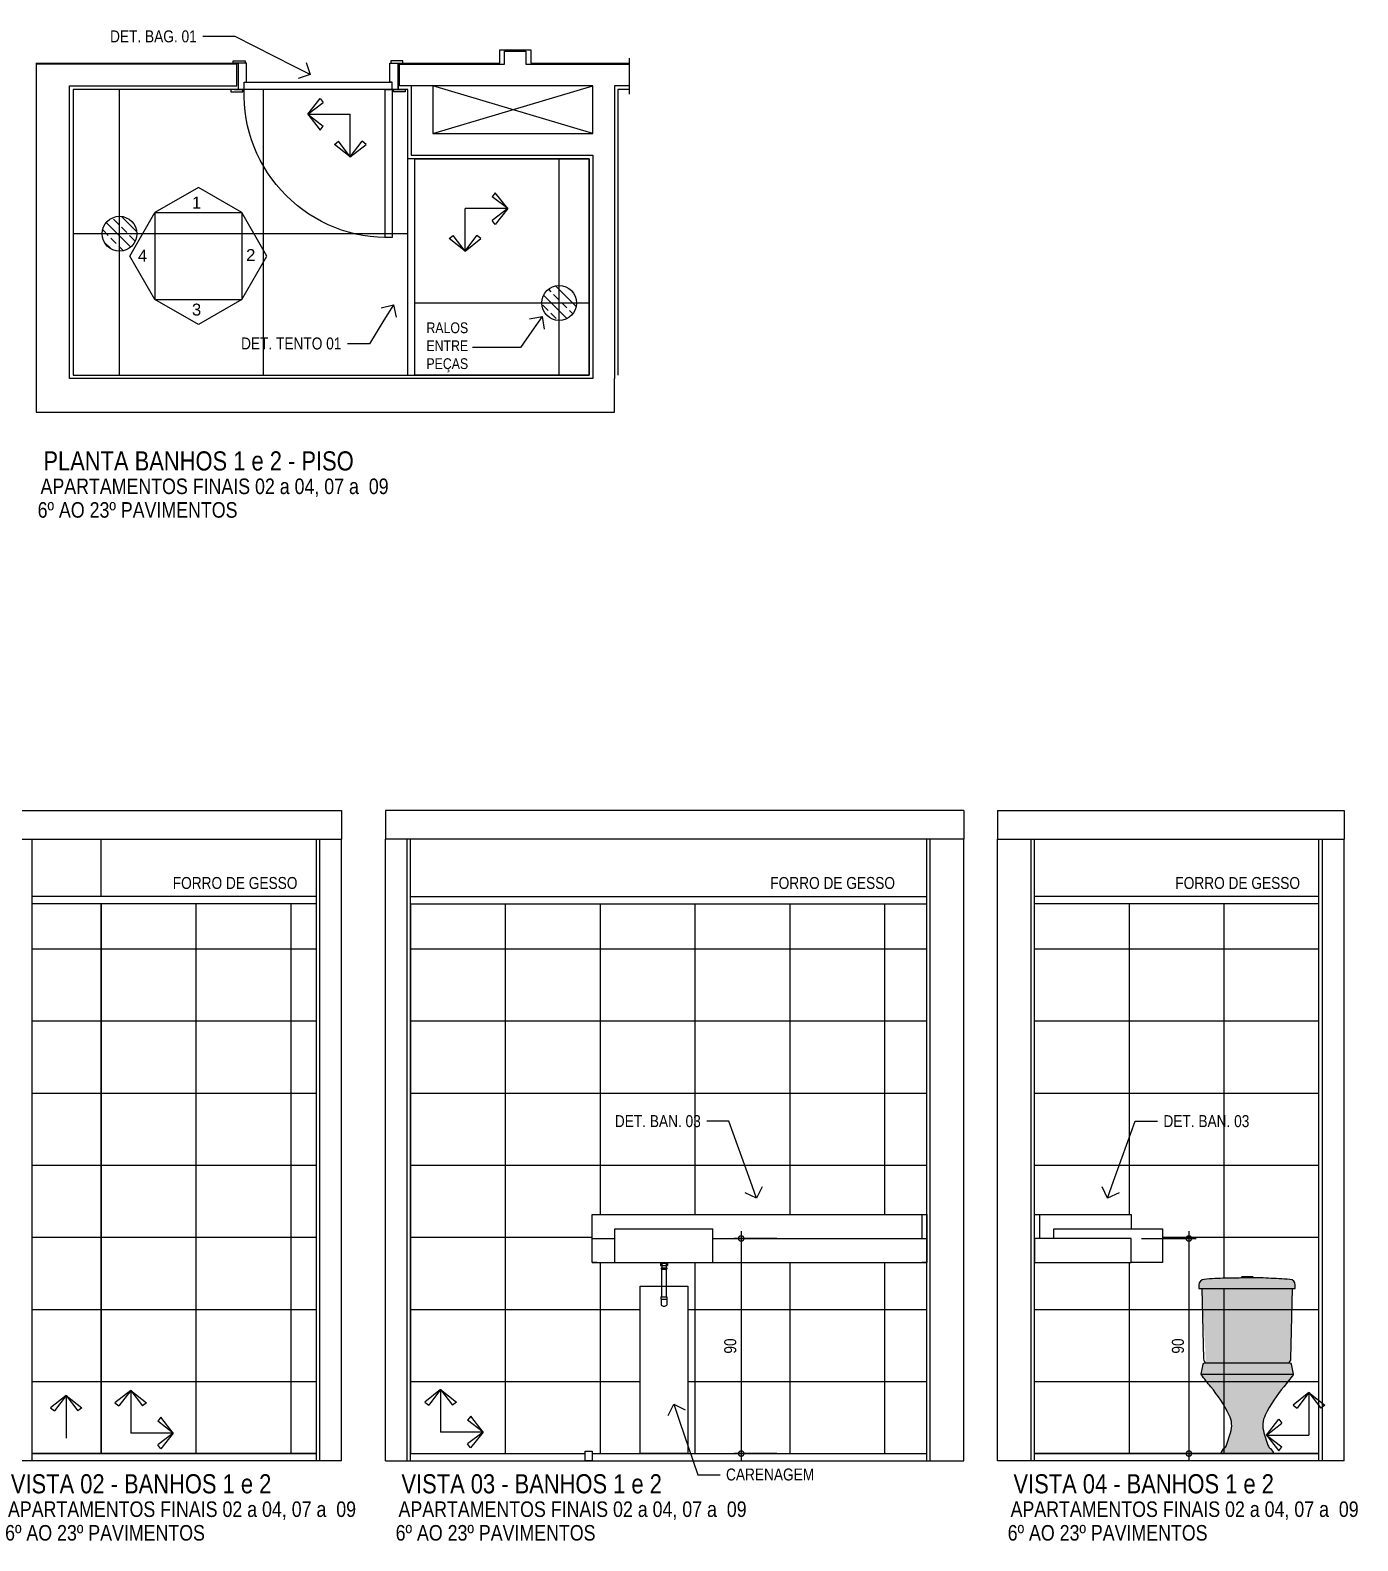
# Model space of a CAD drawing. Header units: metres. Extents: x 3 to 168, y -142 to 28.
# Drawn here: x 5.67 to 11.23, y -22.89 to -16.57 of the extents above; entities that cross this region are included whole.
import ezdxf
from ezdxf import colors
from ezdxf.entities.mleader import LeaderData, LeaderLine
from ezdxf.math import Vec2, Vec3

# ---------------------------------------------------------------- set-up
doc = ezdxf.new("R2010")
doc.units = ezdxf.units.M
doc.linetypes.add('DASHDOT', pattern=[1, 0.5, -0.25, 0, -0.25])
doc.linetypes.add('DASHEDX2', pattern=[1.5, 1, -0.5])
for name, color, linetype in [('AI-Marcenaria', 2, 'Continuous'), ('ARQ-ALV ACAB', 4, 'Continuous'), ('ARQ-ALV OSSO', 5, 'Continuous'), ('ARQ-AUX', 7, 'Continuous'), ('ARQ-AUX1', 1, 'Continuous'), ('ARQ-AUX2', 2, 'Continuous'), ('ARQ-CAX @ 1', 1, 'Continuous'), ('ARQ-CERÂMICA', 7, 'Continuous'), ('ARQ-DIM', 2, 'Continuous'), ('ARQ-PRJ', 7, 'DASHEDX2'), ('ARQ-SIM', 1, 'Continuous'), ('ARQ-TXT', 2, 'Continuous')]:
    doc.layers.add(name, color=color, linetype=linetype)
doc.styles.add('Adesa', font='ARIALN.TTF')
doc.styles.add('Arial', font='arial.ttf')
doc.dimstyles.new('ADESA 1-0025', dxfattribs={"dimtxt": 0.05, "dimasz": 0.045, "dimexe": 0.03, "dimexo": 0.04, "dimgap": 0.02, "dimtad": 1, "dimtoh": 1, "dimdec": 0, "dimlfac": 100, "dimzin": 4, "dimtxsty": 'Adesa', "dimblk": 'DOTSMALL', "dimcen": 1, "dimdle": 0.03, "dimclrd": 1, "dimclre": 1, "dimclrt": 256, "dimazin": 1, "dimtm": 1e-09, "dimtfac": 1, "dimtdec": 0, "dimtix": 1, "dimtmove": 2, "dimatfit": 0, "dimldrblk": 'DOTSMALL', "dimfxl": 0.8, "dimtvp": 2, "dimtolj": 1, "dimtzin": 0, "dimarcsym": 0})
pattern_1 = [(0, (5.96776, -22.52616), (0, 0.301625), [])]

# ---------------------------------------------------------------- blocks, each defined once
blk = doc.blocks.new('*U64')
for points in [[(-0.045, -0.03), (0.005, -0.03), (0.005, -0.04), (-0.045, -0.04)], [(0.665, -0.03), (0.615, -0.03), (0.615, -0.04), (0.665, -0.04)], [(-0.055, -0.16), (-0.005, -0.16), (-0.005, -0.15), (-0.055, -0.15)], [(0, -0.15), (0, -0.77), (0.03, -0.77), (0.03, -0.15)], [(0.675, -0.16), (0.625, -0.16), (0.625, -0.15), (0.675, -0.15)]]:
    blk.add_lwpolyline(points, close=True)
for points in [[(-0.04, -0.15), (0, -0.15), (0, -0.12), (0.01, -0.12), (0.01, -0.04), (-0.025, -0.04), (-0.025, -0.15)], [(0.66, -0.15), (0.62, -0.15), (0.62, -0.12), (0.61, -0.12), (0.61, -0.04), (0.645, -0.04), (0.645, -0.15)]]:
    blk.add_lwpolyline(points)
at = {"layer": 'ARQ-PRJ'}
blk.add_arc((0.0179, -0.1679), 0.6024, 268.29865, 1.70135, dxfattribs=at)
blk = doc.blocks.new('VISTA')
at = {"layer": 'ARQ-SIM'}
blk.add_lwpolyline([(-0.00525, -0.00909), (-0.00525, 0.00909), (0, 0)], close=True, dxfattribs=at)
at = {"layer": 'ARQ-SIM', "color": 5, "style": 'Adesa'}
blk.add_attdef('4', (-0.0019, -0.00135), '', height=0.0025, rotation=90, dxfattribs=at)
blk = doc.blocks.new('_Open90')
at = {"color": 0, "linetype": 'ByBlock', "lineweight": -2}
for p, q in [((0, 0), (-1, 0)), ((-0.5, 0.5), (0, 0)), ((0, 0), (-0.5, -0.5))]:
    blk.add_line(p, q, dxfattribs=at)
blk = doc.blocks.new('CP929_e')
h = blk.add_hatch(color=255)
h.dxf.hatch_style = 1
edge = h.paths.add_edge_path()
edge.add_line((-0.2008, 0.6911), (0.2008, 0.6911))
edge.add_line((0.2008, 0.6911), (0.2007, 0.706))
edge.add_arc((0.1775, 0.7059), 0.0232, 0.37381, 87.22967)
edge.add_arc((0.8026, 13.6236), 12.9097, 266.83094, 267.22967, ccw=False)
edge.add_arc((0.0251, -0.4194), 1.1548, 86.83094, 91.20233)
edge.add_arc((-0.2136, 10.9563), 10.2234, 270.68894, 271.20233, ccw=False)
edge.add_arc((-0.0771, -0.395), 1.1287, 90.68894, 95.2506)
edge.add_arc((-0.1791, 0.7056), 0.0234, 93.36347, 179.03178)
edge.add_line((-0.2025, 0.706), (-0.2026, 0.6928))
edge.add_line((-0.2026, 0.6928), (-0.2026, 0.6911))
edge.add_line((-0.2026, 0.6911), (-0.2008, 0.6911))
h = blk.add_hatch(color=255)
h.dxf.hatch_style = 1
h.paths.add_polyline_path([(0.19, 0.6911), (-0.19, 0.6911), (-0.183, 0.3966, 0.27163), (-0.1728, 0.38), (0.1728, 0.38, 0.27163), (0.183, 0.3966)])
edge = h.paths.add_edge_path()
edge.add_arc((0.1762, 0.3722), 0.0079, 11.58741, 90, ccw=False)
edge.add_line((0.1839, 0.3737), (0.1925, 0.3322))
edge.add_arc((0.19, 0.3317), 0.00247, -35.4858, 11.58741, ccw=False)
edge.add_arc((-0.451, 0.7887), 0.7897, 319.89583, 324.51388, ccw=False)
edge.add_arc((0.6061, -0.1016), 0.5923, 139.89614, 153.63505)
edge.add_arc((0.1638, 0.1176), 0.0987, 153.63507, 197.83963)
edge.add_line((0.0699, 0.0874), (0.0868, 0.0348))
edge.add_arc((0.1103, 0.0423), 0.0247, 197.84053, 235.7698)
edge.add_arc((0.0909, 0.0138), 0.00987, 34.0222, 55.76888, ccw=False)
edge.add_line((0.099, 0.0193), (0.1079, 0.0062))
edge.add_arc((0.1046, 0.0039), 0.00395, -90, 34.0313, ccw=False)
edge.add_line((0.1046, 0), (-0.1046, 0))
edge.add_arc((-0.1046, 0.0039), 0.00395, 145.96868, 270, ccw=False)
edge.add_line((-0.1079, 0.0062), (-0.099, 0.0193))
edge.add_arc((-0.0909, 0.0138), 0.00987, 124.22894, 145.97562, ccw=False)
edge.add_arc((-0.1103, 0.0423), 0.0247, 304.23111, 342.16038)
edge.add_line((-0.0868, 0.0348), (-0.0699, 0.0874))
edge.add_arc((-0.1638, 0.1176), 0.0987, 342.16044, 386.36499)
edge.add_arc((-0.6061, -0.1016), 0.5923, 26.36501, 40.10392)
edge.add_arc((0.451, 0.7887), 0.7897, 215.48579, 220.10384, ccw=False)
edge.add_arc((-0.19, 0.3317), 0.00247, 168.41164, 215.48486, ccw=False)
edge.add_line((-0.1925, 0.3322), (-0.1839, 0.3737))
edge.add_arc((-0.1762, 0.3722), 0.0079, 90, 168.41258, ccw=False)
edge.add_line((-0.1762, 0.38), (0.1762, 0.38))
edge = h.paths.add_edge_path()
edge.add_line((-0.19, 0.6911), (-0.183, 0.3966))
edge.add_arc((-0.1638, 0.3971), 0.0192, 181.31394, 242.15362)
edge = h.paths.add_edge_path()
edge.add_arc((-0.0018, -1.831), 2.5662, 89.96087, 93.97274)
edge.add_arc((-0.1782, 0.7056), 0.0234, 93.36347, 179.03178)
edge.add_line((-0.2016, 0.706), (-0.2017, 0.6928))
edge.add_arc((-0.1999, 0.6928), 0.00174, 180.28545, 270.64961)
edge.add_line((-0.1999, 0.6911), (-0.1971, 0.6911))
edge.add_line((-0.1971, 0.6911), (0.1971, 0.6911))
edge.add_line((0.1971, 0.6911), (0.1999, 0.6911))
edge.add_arc((0.1999, 0.6928), 0.00174, 269.3504, 359.71454)
edge.add_line((0.2017, 0.6928), (0.2016, 0.706))
edge.add_arc((0.1782, 0.7056), 0.0234, 0.96759, 86.6359)
edge.add_arc((0.0018, -1.8311), 2.5662, 86.02734, 90.03922)
for points in [[(-0.2008, 0.6911), (0.2008, 0.6911), (0.2007, 0.706, 0.398231), (0.1787, 0.729, -0.00174), (0.0889, 0.7337, 0.019076), (0.0009, 0.7352, -0.00224), (-0.0907, 0.7337, 0.019907), (-0.1804, 0.729, 0.39224), (-0.2025, 0.706), (-0.2026, 0.6928), (-0.2026, 0.6911)], [(0.1762, 0.38, -0.356146), (0.1839, 0.3737), (0.1925, 0.3322, -0.208334), (0.1921, 0.3302, -0.020153), (0.1531, 0.2799, 0.060019), (0.0754, 0.1614, 0.195307), (0.0699, 0.0874), (0.0868, 0.0348, 0.167025), (0.0964, 0.0219, -0.095174), (0.099, 0.0193), (0.1079, 0.0062, -0.601047), (0.1046, 0), (-0.1046, 0, -0.601047), (-0.1079, 0.0062), (-0.099, 0.0193, -0.095174), (-0.0964, 0.0219, 0.167025), (-0.0868, 0.0348), (-0.0699, 0.0874, 0.195307), (-0.0754, 0.1614, 0.060019), (-0.1531, 0.2799, -0.020153), (-0.1921, 0.3302, -0.208334), (-0.1925, 0.3322), (-0.1839, 0.3737, -0.356146), (-0.1762, 0.38)]]:
    blk.add_lwpolyline(points, format="xyb", close=True)
at = {"ltscale": 0.016708}
blk.add_lwpolyline([(-0.0237, 0.7353), (-0.0237, 0.7386, -0.407176), (-0.0218, 0.7406, -0.006022), (0, 0.7409, -0.006022), (0.0218, 0.7406, -0.407176), (0.0237, 0.7386), (0.0237, 0.7352)], format="xyb", dxfattribs=at)
for points in [[(-0.19, 0.6911), (-0.183, 0.3966, 0.27188), (-0.1728, 0.38)], [(0.1728, 0.38, 0.27188), (0.183, 0.3966), (0.19, 0.6911)]]:
    blk.add_lwpolyline(points, format="xyb")
for points in [[(-0.19, 0.6911), (0.19, 0.6911)], [(-0.19, 0.3317), (0.19, 0.3317)]]:
    blk.add_lwpolyline(points)
at = {"linetype": 'DASHDOT', "ltscale": 6.24726e-05}
blk.add_lwpolyline([(0.0866, 0.1829), (0.0866, 0.1829)], dxfattribs=at)
blk = doc.blocks.new('Seta para pag.piso')
for p, q in [((0, 0.1126), (-0.0418, 0.0796)), ((0, 0.1126), (-0.0312, 0.0715)), ((0, 0.1126), (0, 0)), ((0, 0.1126), (0.0418, 0.0795)), ((0, 0.1126), (0.0312, 0.0715)), ((-0.1126, 0), (-0.0795, 0.0418)), ((-0.0795, 0.0418), (-0.0715, 0.0312)), ((-0.0418, 0.0796), (-0.0312, 0.0715)), ((0.0418, 0.0795), (0.0312, 0.0715)), ((-0.1126, 0), (-0.0715, 0.0312)), ((-0.1126, 0), (0, 0)), ((-0.1126, 0), (-0.0796, -0.0418)), ((-0.1126, 0), (-0.0715, -0.0312)), ((-0.0796, -0.0418), (-0.0715, -0.0312))]:
    blk.add_line(p, q)
blk = doc.blocks.new('_DotSmall')
at = {"color": 0, "linetype": 'ByBlock', "const_width": 0.5}
blk.add_lwpolyline([(-0.0625, 0, 1), (0.0625, 0, 1)], format="xyb", close=True, dxfattribs=at)
blk = doc.blocks.new('*D597')
at = {"layer": 'ARQ-DIM', "color": 1, "lineweight": -2, "transparency": 16777216}
for p, q in [((8.6458, -21.5962), (8.6458, -22.5562)), ((8.7948, -21.6262), (8.6158, -21.6262)), ((8.7948, -22.5262), (8.6158, -22.5262))]:
    blk.add_line(p, q, dxfattribs=at)
at = {"layer": 'Defpoints', "color": 0, "transparency": 16777216}
for p in [(8.8348, -21.6262), (8.6458, -22.5262), (8.8348, -22.5262)]:
    blk.add_point(p, dxfattribs=at)
at = {"layer": 'ARQ-DIM', "color": 1, "lineweight": -2, "transparency": 16777216, "xscale": 0.045, "yscale": 0.045, "zscale": 0.045}
for p, rotation in [((8.6458, -21.6262), 90), ((8.6458, -22.5262), 270)]:
    blk.add_blockref('_DotSmall', p, dxfattribs=dict(at, rotation=rotation))
at = {"layer": 'ARQ-DIM', "transparency": 16777216, "insert": (8.6003, -22.0762), "char_height": 0.05, "attachment_point": 5, "rotation": 90, "style": 'Adesa'}
blk.add_mtext('\\A1;90', dxfattribs=at)
blk = doc.blocks.new('*D598')
at = {"layer": 'ARQ-DIM', "color": 1, "lineweight": -2, "transparency": 16777216}
for p, q in [((10.5194, -21.5962), (10.5194, -22.5562)), ((10.3212, -21.6262), (10.5494, -21.6262)), ((10.3212, -22.5262), (10.5494, -22.5262))]:
    blk.add_line(p, q, dxfattribs=at)
at = {"layer": 'Defpoints', "color": 0, "transparency": 16777216}
for p in [(10.2812, -21.6262), (10.2812, -22.5262), (10.5194, -22.5262)]:
    blk.add_point(p, dxfattribs=at)
at = {"layer": 'ARQ-DIM', "color": 1, "lineweight": -2, "transparency": 16777216, "xscale": 0.045, "yscale": 0.045, "zscale": 0.045}
for p, rotation in [((10.5194, -21.6262), 90), ((10.5194, -22.5262), 270)]:
    blk.add_blockref('_DotSmall', p, dxfattribs=dict(at, rotation=rotation))
at = {"layer": 'ARQ-DIM', "transparency": 16777216, "insert": (10.4738, -22.0762), "char_height": 0.05, "attachment_point": 5, "rotation": 90, "style": 'Adesa'}
blk.add_mtext('\\A1;90', dxfattribs=at)
blk = doc.blocks.new('A$C6d6dbca2')
for p, q in [((0.0661, 0.1781), (0, 0.1259)), ((0.0661, 0.1781), (0.0168, 0.1131)), ((0.0661, 0.1781), (0.0661, 0)), ((0.0661, 0.1781), (0.1323, 0.1259)), ((0.0661, 0.1781), (0.1155, 0.1132)), ((0, 0.1259), (0.0168, 0.1131)), ((0.1323, 0.1259), (0.1155, 0.1132))]:
    blk.add_line(p, q)
blk = doc.blocks.new('PL RALO')
at = {"layer": 'ARQ-AUX2'}
h = blk.add_hatch(dxfattribs=at)
h.set_pattern_fill('BRASS', color=8, scale=0.01, angle=315)
h.set_pattern_definition([(315, (-278.116365, 1040.018154), (0.0449012806, 0.0449012806), []), (315, (-278.093914, 1040.040605), (0.0449012806, 0.0449012806), [0.03175, -0.015875])])
edge = h.paths.add_edge_path()
edge.add_arc((0, 0), 0.0729, 270, 630)
blk.add_circle((0, 0), 0.0729, dxfattribs=at)
blk = doc.blocks.new('AREAS MOLHADAS')
at = {"layer": 'ARQ-CERÂMICA'}
h = blk.add_hatch(dxfattribs=at)
h.set_pattern_fill('NET', color=256, scale=0.19)
h.set_pattern_definition([(0, (7.25016, -16.81896), (0, 0.60325), []), (90, (7.25016, -16.81896), (-0.60325, 4e-17), [])])
h.paths.add_polyline_path([(7.2502, -16.819), (5.8501, -16.819), (5.8501, -18.014), (7.2502, -18.014)])
h = blk.add_hatch(dxfattribs=at)
h.set_pattern_fill('NET', color=256, scale=0.19)
h.set_pattern_definition([(0, (7.28016, -17.10895), (0, 0.60325), []), (90, (7.28016, -17.10895), (-0.60325, 4e-17), [])])
h.paths.add_polyline_path([(7.2802, -17.1089), (8.0102, -17.1089), (8.0102, -18.014), (7.2802, -18.014)])
h = blk.add_hatch(dxfattribs=at)
h.set_pattern_fill('LINE', color=256, scale=0.095)
h.set_pattern_definition(pattern_1)
h.paths.add_polyline_path([(5.9678, -20.2262), (5.6778, -20.2262), (5.6778, -22.5262), (5.9678, -22.5262)])
h = blk.add_hatch(dxfattribs=at)
h.set_pattern_fill('LINE', color=256, scale=0.095)
h.set_pattern_definition(pattern_1)
h.paths.add_polyline_path([(6.8678, -20.2262), (5.9678, -20.2262), (5.9678, -22.5262), (6.8678, -22.5262)])
h = blk.add_hatch(dxfattribs=at)
h.set_pattern_fill('LINE', color=256, scale=0.125, angle=90)
h.set_pattern_definition([(90, (5.96776, -22.52616), (-0.396875, 2e-17), [])])
h.paths.add_polyline_path([(6.8678, -20.2262), (5.9678, -20.2262), (5.9678, -22.5262), (6.8678, -22.5262)])
h = blk.add_hatch(dxfattribs=at)
h.set_pattern_fill('LINE', color=256, scale=0.095)
h.set_pattern_definition([(0, (7.26228, -22.52616), (0, 0.301625), [])])
h.paths.add_polyline_path([(9.4223, -20.2262), (7.2623, -20.2262), (7.2623, -22.5262), (7.9923, -22.5262), (7.9923, -22.5162), (8.0223, -22.5162), (8.0223, -22.5262), (8.2223, -22.5262), (8.2223, -21.8262), (8.3124, -21.8262), (8.3124, -21.7553), (8.3106, -21.7553), (8.3106, -21.749), (8.3141, -21.7388), (8.3078, -21.7388), (8.3078, -21.7262), (8.0223, -21.7262), (8.0223, -21.5262), (8.0423, -21.5262), (9.4223, -21.5262)])
h.paths.add_polyline_path([(9.4223, -21.7262), (9.4023, -21.7262), (8.338, -21.7262), (8.338, -21.7388), (8.3316, -21.7388), (8.3316, -21.749), (8.3342, -21.749), (8.3342, -21.7553), (8.3325, -21.7553), (8.3325, -21.8262), (8.4223, -21.8262), (8.4223, -22.4915), (8.4341, -22.5262), (9.4223, -22.5262)], flags=17)
h.paths.add_polyline_path([(8.1072, -21.1876), (8.4919, -21.1876), (8.4919, -21.0835), (8.1072, -21.0835)], flags=24)
h.paths.add_polyline_path([(8.6521, -22.1202), (8.6521, -22.0315), (8.548, -22.0315), (8.548, -22.1202)], flags=24)
h = blk.add_hatch(dxfattribs=at)
h.set_pattern_fill('LINE', color=256, scale=0.125, angle=90)
h.set_pattern_definition([(90, (7.2623, -22.52616), (-0.396875, 2e-17), [])])
h.paths.add_polyline_path([(9.4223, -20.2262), (7.2623, -20.2262), (7.2623, -22.5262), (7.9923, -22.5262), (7.9923, -22.5162), (8.0223, -22.5162), (8.0223, -22.5262), (8.2223, -22.5262), (8.2223, -21.8262), (8.3124, -21.8262), (8.3124, -21.7553), (8.3106, -21.7553), (8.3106, -21.749), (8.3141, -21.7388), (8.3078, -21.7388), (8.3078, -21.7262), (8.0223, -21.7262), (8.0223, -21.5262), (8.0423, -21.5262), (9.4223, -21.5262)])
h.paths.add_polyline_path([(9.4223, -21.7262), (9.4023, -21.7262), (8.338, -21.7262), (8.338, -21.7388), (8.3316, -21.7388), (8.3316, -21.749), (8.3342, -21.749), (8.3342, -21.7553), (8.3325, -21.7553), (8.3325, -21.8262), (8.4223, -21.8262), (8.4223, -22.4915), (8.4341, -22.5262), (9.4223, -22.5262)], flags=17)
h.paths.add_polyline_path([(8.1072, -21.1876), (8.4919, -21.1876), (8.4919, -21.0835), (8.1072, -21.0835)], flags=24)
h.paths.add_polyline_path([(8.6521, -22.1202), (8.6521, -22.0315), (8.548, -22.0315), (8.548, -22.1202)], flags=24)
h = blk.add_hatch(dxfattribs=at)
h.set_pattern_fill('LINE', color=256, scale=0.095)
h.set_pattern_definition([(0, (11.06367, -22.52616), (0, 0.301625), [])])
h.paths.add_polyline_path([(11.0637, -20.2262), (9.8737, -20.2262), (9.8737, -21.5262), (9.8937, -21.5262), (10.2785, -21.5262), (10.2785, -21.5862), (10.4085, -21.5862), (10.4085, -21.7262), (10.2785, -21.7262), (10.2785, -21.7262), (9.8737, -21.7262), (9.8737, -22.5262), (11.0637, -22.5262)])
h.paths.add_polyline_path([(10.6729, -21.7925, 0.001639), (10.74, -21.7915), (10.74, -21.7856, -0.006555), (10.7637, -21.7853, -0.006555), (10.7874, -21.7856), (10.7874, -21.7907, -0.014135), (10.8526, -21.7925, 0.00174), (10.9423, -21.7971, -0.398231), (10.9644, -21.8201), (10.9645, -21.8351), (10.5629, -21.8351), (10.5611, -21.8351), (10.5612, -21.8206, -0.388381), (10.5824, -21.7972, -0.020081)], flags=16)
h.paths.add_polyline_path([(10.5256, -22.1202), (10.5256, -22.0315), (10.4215, -22.0315), (10.4215, -22.1202)], flags=24)
h.paths.add_polyline_path([(10.3961, -21.1876), (10.7808, -21.1876), (10.7808, -21.0835), (10.3961, -21.0835)], flags=24)
h = blk.add_hatch(dxfattribs=at)
h.set_pattern_fill('LINE', color=256, scale=0.125, angle=90)
h.set_pattern_definition([(90, (11.06367, -22.52616), (-0.396875, 2e-17), [])])
h.paths.add_polyline_path([(11.0637, -20.2262), (9.8737, -20.2262), (9.8737, -21.5262), (9.8937, -21.5262), (10.2785, -21.5262), (10.2785, -21.5862), (10.4085, -21.5862), (10.4085, -21.7262), (10.2785, -21.7262), (10.2785, -21.7262), (9.8737, -21.7262), (9.8737, -22.5262), (11.0637, -22.5262)])
h.paths.add_polyline_path([(10.6729, -21.7925, 0.001639), (10.74, -21.7915), (10.74, -21.7856, -0.006555), (10.7637, -21.7853, -0.006555), (10.7874, -21.7856), (10.7874, -21.7907, -0.014135), (10.8526, -21.7925, 0.00174), (10.9423, -21.7971, -0.398231), (10.9644, -21.8201), (10.9645, -21.8351), (10.5629, -21.8351), (10.5611, -21.8351), (10.5612, -21.8206, -0.388381), (10.5824, -21.7972, -0.020081)], flags=16)
h.paths.add_polyline_path([(10.5256, -22.1202), (10.5256, -22.0315), (10.4215, -22.0315), (10.4215, -22.1202)], flags=24)
h.paths.add_polyline_path([(10.3961, -21.1876), (10.7808, -21.1876), (10.7808, -21.0835), (10.3961, -21.0835)], flags=24)
at = {"ltscale": 0.475}
blk.add_lwpolyline([(10.2785, -21.7212), (10.2785, -21.6262), (9.9591, -21.6262)], dxfattribs=at)
at = {"layer": 'AI-Marcenaria'}
blk.add_lwpolyline([(9.8737, -21.7262), (10.2785, -21.7262), (10.2785, -21.6262), (9.8737, -21.6262)], close=True, dxfattribs=at)
at = {"layer": 'ARQ-ALV ACAB'}
for p, q in [((7.6352, -16.709), (7.6352, -16.654)), ((7.6352, -16.654), (7.7652, -16.654)), ((7.7652, -16.654), (7.7652, -16.709)), ((7.2102, -16.819), (7.2102, -16.709)), ((7.2102, -16.709), (7.6352, -16.709)), ((7.7652, -16.709), (8.1789, -16.709)), ((7.2502, -16.819), (7.2102, -16.819)), ((7.2502, -17.1089), (7.2502, -16.819)), ((8.1789, -16.819), (8.1302, -16.819)), ((8.1302, -16.819), (8.1302, -18.014)), ((8.0102, -17.1089), (7.2502, -17.1089)), ((8.0102, -18.014), (8.0102, -17.1089)), ((7.2602, -18.014), (8.0102, -18.014)), ((5.6778, -22.5562), (5.6778, -19.9562)), ((6.8678, -22.5562), (6.8678, -19.9562)), ((7.2623, -22.5562), (7.2623, -19.9562)), ((9.4223, -22.5562), (9.4223, -19.9562)), ((9.8737, -22.5562), (9.8737, -19.9562)), ((11.0637, -22.5562), (11.0637, -19.9562)), ((6.8678, -22.5262), (5.6778, -22.5262)), ((7.2623, -22.5262), (7.9923, -22.5262)), ((8.0223, -22.5262), (9.4223, -22.5262)), ((11.0637, -22.5262), (9.8737, -22.5262))]:
    blk.add_line(p, q, dxfattribs=at)
blk.add_lwpolyline([(5.6945, -16.709), (5.7095, -16.709), (6.5402, -16.709), (6.5402, -16.819), (5.8501, -16.819), (5.8501, -18.014), (7.2602, -18.014)], dxfattribs=at)
blk.add_lwpolyline([(7.9923, -22.5162), (8.0223, -22.5162), (8.0223, -22.5562), (7.9923, -22.5562)], close=True, dxfattribs=at)
at = {"layer": 'ARQ-ALV OSSO'}
for p, q in [((6.8828, -22.5562), (6.8828, -19.9562)), ((6.9728, -22.5562), (6.9728, -19.9562)), ((7.1573, -22.5562), (7.1573, -19.9562)), ((7.2473, -22.5562), (7.2473, -19.9562)), ((9.4373, -22.5562), (9.4373, -19.9562)), ((9.5773, -22.5562), (9.5773, -19.9562)), ((9.7187, -22.5562), (9.7187, -19.9562)), ((9.8587, -22.5562), (9.8587, -19.9562)), ((11.0787, -22.5562), (11.0787, -19.9562)), ((11.1687, -22.5562), (11.1687, -19.9562)), ((6.9728, -22.5562), (5.5228, -22.5562)), ((7.1573, -22.5562), (9.5773, -22.5562)), ((11.1687, -22.5562), (9.7187, -22.5562))]:
    blk.add_line(p, q, dxfattribs=at)
for points in [[(8.0252, -16.804), (7.2152, -16.804), (7.2152, -16.714), (7.6552, -16.714), (7.6552, -16.659), (7.7452, -16.659), (7.7452, -16.714), (8.1789, -16.714)], [(5.8351, -16.714), (5.6951, -16.714), (5.6951, -18.029), (5.6951, -18.169), (8.1152, -18.169), (8.1152, -18.029)], [(8.0252, -18.029), (5.8351, -18.029), (5.8351, -16.804), (6.5352, -16.804), (6.5352, -16.714), (5.8502, -16.714), (5.8351, -16.714)], [(7.2652, -16.804), (7.2652, -17.094), (8.0252, -17.094), (8.0252, -18.029)], [(8.1789, -16.804), (8.1152, -16.804), (8.1152, -18.029)]]:
    blk.add_lwpolyline(points, dxfattribs=at)
blk.add_lwpolyline([(8.0252, -16.8039), (7.3552, -16.8039), (7.3552, -17.004), (8.0252, -17.004)], close=True, dxfattribs=at)
at = {"layer": 'ARQ-AUX'}
blk.add_lwpolyline([(8.1789, -16.8386), (8.1789, -16.6886)], dxfattribs=at)
at = {"layer": 'ARQ-AUX1'}
for p, q in [((6.8678, -20.1962), (5.6778, -20.1962)), ((7.2623, -20.1962), (9.4223, -20.1962)), ((11.0637, -20.1962), (9.8737, -20.1962)), ((6.8678, -20.2262), (5.6778, -20.2262)), ((7.2623, -20.2262), (9.4223, -20.2262)), ((11.0637, -20.2262), (9.8737, -20.2262))]:
    blk.add_line(p, q, dxfattribs=at)
for points in [[(6.5652, -16.789), (7.1852, -16.789)], [(7.1852, -16.819), (6.5652, -16.819)], [(7.2502, -18.014), (7.2502, -17.1089)], [(7.2802, -18.014), (7.2802, -17.1089)]]:
    blk.add_lwpolyline(points, dxfattribs=at)
blk.add_lwpolyline([(8.2223, -21.8262), (8.4223, -21.8262), (8.4223, -22.5262), (8.2223, -22.5262)], close=True, dxfattribs=at)
at = {"layer": 'ARQ-AUX2'}
for p, q in [((5.5228, -19.8362), (6.9728, -19.8362)), ((9.5773, -19.8362), (7.1573, -19.8362)), ((9.7187, -19.8362), (11.1687, -19.8362)), ((5.5228, -19.9562), (6.9728, -19.9562)), ((5.9678, -20.1962), (5.9678, -19.9562)), ((9.5773, -19.9562), (7.1573, -19.9562)), ((9.7187, -19.9562), (11.1687, -19.9562)), ((5.9678, -22.5262), (5.9678, -20.2262)), ((8.0223, -21.5262), (9.4223, -21.5262)), ((8.0223, -21.7262), (8.0223, -21.5262)), ((8.0223, -21.5262), (8.0423, -21.5262)), ((9.4023, -21.5262), (9.4023, -21.6262)), ((8.1173, -21.5862), (8.5273, -21.5862)), ((8.1173, -21.7262), (8.1173, -21.5862)), ((8.5273, -21.7262), (8.5273, -21.5862)), ((8.0223, -21.6262), (8.1173, -21.6262)), ((8.5273, -21.6262), (9.4223, -21.6262)), ((8.0223, -21.7262), (9.4223, -21.7262)), ((8.0423, -21.7262), (8.0223, -21.7262)), ((8.3078, -21.7293), (8.338, -21.7293)), ((8.3078, -21.7293), (8.3078, -21.7388)), ((8.3078, -21.7388), (8.338, -21.7388)), ((8.3091, -21.7262), (8.3091, -21.7293)), ((8.3141, -21.7293), (8.3141, -21.7388)), ((8.3141, -21.7388), (8.3141, -21.749)), ((8.3316, -21.7293), (8.3316, -21.7388)), ((8.3316, -21.7388), (8.3316, -21.7494)), ((8.3365, -21.7262), (8.3365, -21.7293)), ((8.338, -21.7293), (8.338, -21.7388)), ((8.3106, -21.749), (8.3106, -21.7553)), ((8.3106, -21.749), (8.3342, -21.749)), ((8.3106, -21.7553), (8.3342, -21.7553)), ((8.3124, -21.7553), (8.3124, -21.8705)), ((8.3325, -21.7553), (8.3325, -21.8705)), ((8.3342, -21.749), (8.3342, -21.7553)), ((8.3097, -21.8705), (8.3097, -21.88)), ((8.3097, -21.8705), (8.3349, -21.8705)), ((8.3097, -21.88), (8.3349, -21.88)), ((8.311, -21.88), (8.311, -21.9048)), ((8.334, -21.88), (8.334, -21.9048)), ((8.3349, -21.8705), (8.3349, -21.88))]:
    blk.add_line(p, q, dxfattribs=at)
for points in [[(6.9728, -19.8362), (6.9728, -19.9562)], [(7.1573, -19.8362), (7.1573, -19.9562)], [(9.5773, -19.8362), (9.5773, -19.9562)], [(9.7187, -19.8362), (9.7187, -19.9562)], [(11.1687, -19.8362), (11.1687, -19.9562)], [(9.4023, -21.5262), (9.4223, -21.5262), (9.4223, -21.7262), (9.4023, -21.7262)], [(10.1785, -21.6262), (10.1785, -21.6262), (9.8737, -21.6262), (9.8737, -21.5262), (9.997, -21.5262)], [(9.8937, -21.5262), (10.2785, -21.5262), (10.2785, -21.5862)], [(9.9591, -21.6262), (9.9537, -21.6262), (9.9537, -21.5862), (10.4085, -21.5862), (10.4085, -21.7262), (10.2785, -21.7262)]]:
    blk.add_lwpolyline(points, dxfattribs=at)
blk.add_lwpolyline([(9.8737, -21.5262), (9.8937, -21.5262), (9.8937, -21.6262), (9.8737, -21.6262)], close=True, dxfattribs=at)
blk.add_arc((8.3225, -21.8933), 0.0163, 225, 315, dxfattribs=at)
at = {"layer": 'ARQ-CERÂMICA'}
for points in [[(7.2502, -16.819), (5.8501, -16.819), (5.8501, -18.014), (7.2502, -18.014)], [(7.2802, -17.1089), (8.0102, -17.1089), (8.0102, -18.014), (7.2802, -18.014)]]:
    blk.add_lwpolyline(points, close=True, dxfattribs=at)
at = {"layer": 'ARQ-SIM'}
for points in [[(8.0252, -17.004), (7.3552, -16.8039)], [(7.3552, -17.004), (8.0252, -16.8039)]]:
    blk.add_lwpolyline(points, dxfattribs=at)
at = {"layer": 'ARQ-AUX2'}
blk.add_blockref('CP929_e', (10.7637, -22.5262), dxfattribs=at)
at = {"layer": 'ARQ-CAX @ 1', "xscale": -1}
blk.add_blockref('*U64', (7.1852, -16.669), dxfattribs=at)
at = {"layer": 'ARQ-CERÂMICA', "yscale": 1.58230973583663, "zscale": 1.58230973583663}
for p, xscale, rotation in [((7.0099, -16.923), -1.58230973583663, 180), ((7.4904, -17.3174), 1.58230973583663, 180), ((6.0911, -22.4401), 1.58230973583663, 270), ((7.3877, -22.4364), 1.58230973583663, 270), ((11.0218, -22.4489), -1.58230973583663, 90)]:
    blk.add_blockref('Seta para pag.piso', p, dxfattribs=dict(at, xscale=xscale, rotation=rotation))
at = {"layer": 'ARQ-CERÂMICA'}
for name, p in [('PL RALO', (6.0441, -17.4227)), ('PL RALO', (7.8839, -17.7123)), ('A$C6d6dbca2', (5.7547, -22.461))]:
    blk.add_blockref(name, p, dxfattribs=at)
at = {"layer": 'ARQ-SIM', "ltscale": 0.03}
ref = blk.add_blockref('VISTA', (6.3741, -17.2294), dxfattribs=dict(at, xscale=-20.00000000011565, yscale=20.00000000011565, zscale=20.00000000011565, rotation=270))
ref.add_attrib('4', '1', (6.3471, -17.3173), dxfattribs={"color": 3, "height": 0.05, "style": 'Arial'})
ref = blk.add_blockref('VISTA', (6.0873, -17.5162), dxfattribs=dict(at, xscale=20.00000000011565, yscale=20.00000000011565, zscale=20.00000000011565, rotation=180))
ref.add_attrib('4', '4', (6.1212, -17.5392), dxfattribs={"color": 3, "height": 0.05, "style": 'Arial'})
ref = blk.add_blockref('VISTA', (6.661, -17.5162), dxfattribs=dict(at, xscale=-20.00000000011565, yscale=20.00000000011565, zscale=20.00000000011565, rotation=180))
ref.add_attrib('4', '2', (6.5738, -17.5368), dxfattribs={"color": 3, "height": 0.05, "style": 'Arial'})
ref = blk.add_blockref('VISTA', (6.3741, -17.8031), dxfattribs=dict(at, xscale=20.00000000011565, yscale=20.00000000011565, zscale=20.00000000011565, rotation=270))
ref.add_attrib('4', '3', (6.3471, -17.7651), dxfattribs={"color": 3, "height": 0.05, "style": 'Arial'})
at = {"layer": 'ARQ-TXT', "ltscale": 0.5, "style": 'Adesa'}
for s, p in [('PLANTA BANHOS 1 e 2 - PISO', (5.7256, -18.4131)), ('VISTA 02 - BANHOS 1 e 2', (5.5894, -22.6925)), ('VISTA 03 - BANHOS 1 e 2', (7.2239, -22.6925)), ('VISTA 04 - BANHOS 1 e 2', (9.7853, -22.6925))]:
    blk.add_text(s, height=0.08, dxfattribs=at).set_placement(p)
at = {"layer": 'ARQ-TXT', "style": 'Adesa'}
for s, height, p in [('APARTAMENTOS FINAIS 02 a 04, 07 a  09', 0.065, (5.7135, -18.5119, 108.9697)), ('6º AO 23º PAVIMENTOS', 0.065, (5.7014, -18.6107, 217.9394)), ('FORRO DE GESSO', 0.05, (6.2668, -20.1639, 108.9697)), ('FORRO DE GESSO', 0.05, (8.7675, -20.1639, 108.9697)), ('FORRO DE GESSO', 0.05, (10.4627, -20.1639, 108.9697)), ('APARTAMENTOS FINAIS 02 a 04, 07 a  09', 0.065, (5.5773, -22.7913, 108.9697)), ('APARTAMENTOS FINAIS 02 a 04, 07 a  09', 0.065, (7.2118, -22.7913, 108.9697)), ('APARTAMENTOS FINAIS 02 a 04, 07 a  09', 0.065, (9.7732, -22.7913, 108.9697)), ('6º AO 23º PAVIMENTOS', 0.065, (5.5652, -22.8901, 217.9394)), ('6º AO 23º PAVIMENTOS', 0.065, (7.1997, -22.8901, 217.9394)), ('6º AO 23º PAVIMENTOS', 0.065, (9.7611, -22.8901, 217.9394))]:
    blk.add_text(s, height=height, dxfattribs=at).set_placement(p)
at = {"layer": 'ARQ-DIM'}
for base, p1, p2, picture, middle in [((8.6458, -22.5262), (8.8348, -21.6262), (8.8348, -22.5262), '*D597', (8.6003, -22.0762)), ((10.5194, -22.5262), (10.2812, -21.6262), (10.2812, -22.5262), '*D598', (10.4738, -22.0762))]:
    dim = blk.add_linear_dim(base=base, p1=p1, p2=p2, angle=90, dimstyle='ADESA 1-0025', dxfattribs=at)
    dim.commit()
    dim.dimension.update_dxf_attribs({"geometry": picture, "text_midpoint": middle})
at = {"layer": 'ARQ-SIM'}
ml = blk.add_multileader_mtext('Standard', dxfattribs=at)
ml.set_content('DET. BAG. 01', color=2, style='Adesa')
ml.set_leader_properties(color=256)
ml.set_arrow_properties(name='OPEN90')
ml.build(insert=Vec2(0, 0))
ml.multileader.update_dxf_attribs({"text_left_attachment_type": 2, "text_right_attachment_type": 2, "dogleg_length": 0.2, "arrow_head_size": 0.075})
ctx = ml.context
ctx.base_point, ctx.char_height, ctx.arrow_head_size, ctx.landing_gap_size, ctx.plane_origin = Vec3(5.9943, -16.5979), 0.05, 0.075, 0.025, Vec3(6.8546, -16.8829)
ctx.left_attachment, ctx.right_attachment, ctx.text_align_type = 2, 2, 2
notes = []
notes.append((ctx, [(1, (1, 1, 0), (6.5281, -16.5979), (-1, 0), 0.1358, [(0, [(6.842, -16.7568)], 0, [])])]))
ctx.mtext.insert, ctx.mtext.alignment, ctx.mtext.flow_direction = Vec3(6.3673, -16.572), 3, 5
ml = blk.add_multileader_mtext('Standard', dxfattribs=at)
ml.set_content('DET. TENTO 01', color=2, style='Adesa')
ml.set_leader_properties(color=256)
ml.set_arrow_properties(name='OPEN90')
ml.build(insert=Vec2(0, 0))
ml.multileader.update_dxf_attribs({"text_left_attachment_type": 2, "text_right_attachment_type": 2, "dogleg_length": 0.2, "arrow_head_size": 0.075})
ctx = ml.context
ctx.base_point, ctx.char_height, ctx.arrow_head_size, ctx.landing_gap_size, ctx.plane_origin = Vec3(6.5426, -17.8827), 0.05, 0.075, 0.025, Vec3(7.1771, -17.8793)
ctx.left_attachment, ctx.right_attachment, ctx.text_align_type = 2, 2, 2
notes.append((ctx, [(0, (1, 1, 0), (7.0899, -17.8827), (-1, 0), 0.0921, [(0, [(7.1903, -17.7203)], 0, [])])]))
ctx.mtext.insert, ctx.mtext.alignment, ctx.mtext.flow_direction = Vec3(6.9728, -17.8568), 3, 5
ml = blk.add_multileader_mtext('Standard', dxfattribs=at)
ml.set_content('RALOS ENTRE PEÇAS', color=2, style='Adesa')
ml.set_leader_properties(color=256)
ml.set_arrow_properties(name='OPEN90')
ml.build(insert=Vec2(0, 0))
ml.multileader.update_dxf_attribs({"text_left_attachment_type": 2, "text_right_attachment_type": 2, "dogleg_length": 0.2, "arrow_head_size": 0.075})
ctx = ml.context
ctx.base_point, ctx.char_height, ctx.arrow_head_size, ctx.landing_gap_size, ctx.plane_origin = Vec3(7.3035, -17.8985), 0.045, 0.075, 0.025, Vec3(7.9398, -17.9605)
ctx.left_attachment, ctx.right_attachment = 2, 2
notes.append((ctx, [(1, (1, 1, 0), (7.7216, -17.8985), (-1, 0), 0.2, [(0, [(7.8124, -17.7692)], 0, [])])]))
ctx.mtext.insert, ctx.mtext.width, ctx.mtext.flow_direction = Vec3(7.3285, -17.7937), 0.142536, 5
ml = blk.add_multileader_mtext('Standard', dxfattribs=at)
ml.set_content('DET. BAN. 03', color=2, style='Adesa')
ml.set_leader_properties(color=256)
ml.set_arrow_properties(name='OPEN90')
ml.build(insert=Vec2(0, 0))
ml.multileader.update_dxf_attribs({"text_left_attachment_type": 2, "text_right_attachment_type": 2, "dogleg_length": 0.2, "arrow_head_size": 0.075})
ctx = ml.context
ctx.base_point, ctx.char_height, ctx.arrow_head_size, ctx.landing_gap_size, ctx.plane_origin = Vec3(8.099, -21.1357), 0.05, 0.075, 0.025, Vec3(8.3017, -20.4041)
ctx.left_attachment, ctx.right_attachment, ctx.text_align_type = 2, 2, 2
notes.append((ctx, [(1, (1, 1, 0), (8.5947, -21.1357), (-1, 0), 0.093, [(0, [(8.7105, -21.4576)], 0, [])])]))
ctx.mtext.insert, ctx.mtext.alignment, ctx.mtext.flow_direction = Vec3(8.4767, -21.1102), 3, 5
ml = blk.add_multileader_mtext('Standard', dxfattribs=at)
ml.set_content('DET. BAN. 03', color=2, style='Adesa')
ml.set_leader_properties(color=256)
ml.set_arrow_properties(name='OPEN90')
ml.build(insert=Vec2(0, 0))
ml.multileader.update_dxf_attribs({"text_left_attachment_type": 2, "text_right_attachment_type": 2, "dogleg_length": 0.2, "arrow_head_size": 0.075})
ctx = ml.context
ctx.base_point, ctx.char_height, ctx.arrow_head_size, ctx.landing_gap_size, ctx.plane_origin = Vec3(10.3879, -21.1357), 0.05, 0.075, 0.025, Vec3(10.5879, -20.4041)
ctx.left_attachment, ctx.right_attachment = 2, 2
notes.append((ctx, [(1, (1, 1, 0), (10.2949, -21.1357), (1, 0), 0.093, [(0, [(10.1791, -21.4576)], 0, [])])]))
ctx.mtext.insert, ctx.mtext.flow_direction = Vec3(10.4129, -21.1102), 5
ml = blk.add_multileader_mtext('Standard', dxfattribs=at)
ml.set_content('CARENAGEM', color=2, style='Adesa')
ml.set_leader_properties(color=256)
ml.set_arrow_properties(name='OPEN90')
ml.build(insert=Vec2(0, 0))
ml.multileader.update_dxf_attribs({"text_left_attachment_type": 2, "text_right_attachment_type": 2, "dogleg_length": 0.2, "arrow_head_size": 0.075})
ctx = ml.context
ctx.base_point, ctx.char_height, ctx.arrow_head_size, ctx.landing_gap_size, ctx.plane_origin = Vec3(8.5573, -22.6145), 0.05, 0.075, 0.025, Vec3(7.2499, -21.8828)
ctx.left_attachment, ctx.right_attachment = 2, 2
notes.append((ctx, [(0, (1, 1, 0), (8.4643, -22.6145), (1, 0), 0.093, [(0, [(8.3636, -22.3197)], 0, [])])]))
ctx.mtext.insert, ctx.mtext.flow_direction = Vec3(8.5823, -22.5886), 5
for ctx, leaders in notes:
    for number, flags, end, landing, length, lines in leaders:
        leader = LeaderData()
        leader.index, (leader.has_last_leader_line, leader.has_dogleg_vector, leader.attachment_direction) = number, flags
        leader.last_leader_point, leader.dogleg_vector, leader.dogleg_length = Vec3(end), Vec3(landing), length
        for number, points, colour, breaks in lines:
            line = LeaderLine()
            line.index, line.vertices, line.color, line.breaks = number, Vec3.list(points), colors.encode_raw_color(colour), breaks
            leader.lines.append(line)
        ctx.leaders.append(leader)

msp = doc.modelspace()

# ---------------------------------------------------------------- block references
msp.add_blockref('AREAS MOLHADAS', (0, 0))

doc.saveas('drawing.dxf')
